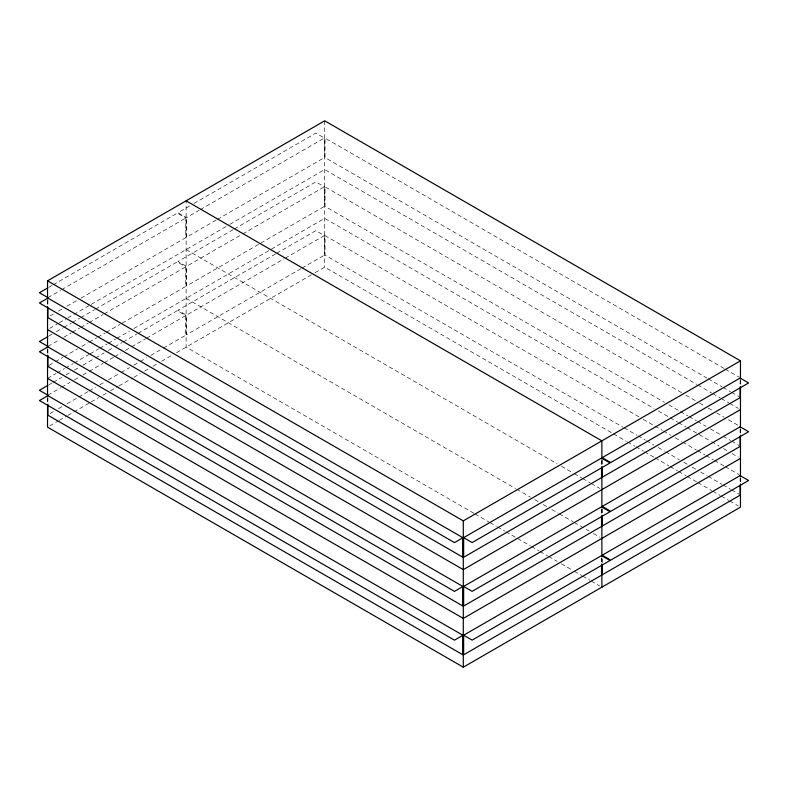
<?xml version="1.0" encoding="UTF-8"?>
<svg xmlns="http://www.w3.org/2000/svg" width="788" height="788" viewBox="0 0 788 788"><rect width="100%" height="100%" fill="white"/><g stroke="black" fill="none" stroke-linecap="round" stroke-linejoin="round"><path stroke-width="0.59" stroke-dasharray="3.94 2.96" d="M48.945 287.216L52.126 285.384M53.19 284.773L177.28 213.124L185.771 218.03L185.771 237.641L78.652 299.479M189.652 205.983L177.98 212.721L186.48 217.626L199.206 210.278M193.897 203.531L315.86 133.113L324.361 138.018L324.361 157.63L217.232 219.478M47.891 297.628L60.617 290.279M61.681 289.669L185.771 218.03M200.26 209.657L324.361 138.018M50.008 316.018L54.254 313.565M58.499 311.122L62.745 308.669M66.98 306.217L77.588 300.1M216.168 220.088L186.48 237.227L186.48 217.626M49.674 328.379L58.204 323.454M59.267 322.834L66.724 318.529M67.798 317.909L90.177 304.986M91.25 304.375L228.766 224.974M229.83 224.363L324.705 169.587L696.75 384.386M48.945 335.993L52.126 334.161M56.372 331.709L62.735 328.035M63.798 327.424L71.215 323.139M72.279 322.519L79.706 318.234M80.76 317.623L94.55 309.664M95.614 309.054L177.28 261.902L185.771 266.807L185.771 286.408L121.076 323.769M233.14 229.653L177.98 261.498L186.48 266.393L241.63 234.558M234.194 229.042L315.86 181.89L324.361 186.795L324.361 206.397L259.656 243.758M47.891 346.405L59.563 339.667M63.798 337.225L71.225 332.94M72.289 332.319L79.706 328.035M80.77 327.424L88.197 323.139M89.251 322.528L103.041 314.57M104.105 313.949L185.771 266.807M242.684 233.938L324.361 186.795M48.955 365.405L54.254 362.342M55.318 361.731L62.745 357.447M63.798 356.836L77.588 348.867M81.834 346.424L88.197 342.75M89.251 342.14L96.678 337.845M97.742 337.234L105.168 332.95M106.222 332.339L120.012 324.38M258.602 244.369L186.48 286.005L186.48 266.393M47.536 378.378L56.066 373.463M57.13 372.842L64.596 368.538M65.66 367.917L73.126 363.613M74.19 362.992L89.113 354.383M90.177 353.763L98.707 348.838M99.771 348.227L107.237 343.913M108.301 343.302L115.767 338.988M116.831 338.377L129.626 330.99M133.891 328.527L324.705 218.365L654.109 408.539M48.945 384.771L52.126 382.929M53.19 382.318L61.671 377.422M65.916 374.97L70.162 372.527M74.397 370.074L78.642 367.622M82.888 365.179L94.55 358.441M95.614 357.831L104.095 352.925M108.34 350.483L113.639 347.419M114.703 346.809L122.13 342.514M123.184 341.903L136.974 333.945M138.038 333.334L177.28 310.679L185.771 315.574L185.771 335.186L163.5 348.05M275.564 253.933L177.98 310.265L186.48 315.17L284.054 258.838M276.618 253.322L315.86 230.667L324.361 235.563L324.361 255.174L302.08 268.038M47.891 395.182L60.617 387.834M61.681 387.223L70.162 382.328M74.407 379.875L78.652 377.422M82.888 374.98L88.197 371.916M89.251 371.306L103.041 363.337M104.105 362.726L113.649 357.22M114.713 356.609L121.076 352.935M125.312 350.483L130.621 347.419M131.685 346.809L145.465 338.85M146.529 338.239L185.771 315.574M285.108 258.228L324.361 235.563M50.008 413.572L54.254 411.119M58.499 408.667L62.745 406.224M66.98 403.771L77.588 397.644M78.652 397.034L88.197 391.528M89.251 390.907L95.624 387.233M99.859 384.79L104.105 382.338M108.35 379.885L120.012 373.157M121.076 372.537L129.557 367.641M133.802 365.189L139.102 362.135M140.166 361.515L146.529 357.841M150.774 355.398L162.436 348.66M301.026 268.649L186.48 334.782L186.48 315.17M49.674 425.924L58.204 420.999M59.267 420.388L66.724 416.084M67.798 415.463L90.177 402.54M91.25 401.919L98.707 397.615M102.972 395.152L106.173 393.31M110.438 390.848L117.895 386.534M118.968 385.923L132.817 377.925M133.891 377.304L140.284 373.611M144.549 371.148L148.814 368.685M153.079 366.223L157.344 363.76M161.609 361.298L172.267 355.152M176.532 352.689L314.048 273.288M315.111 272.678L324.705 267.132L612.532 433.311M724.142 368.489L325.06 138.087L325.06 157.63L707.122 378.201M725.206 369.109L739.045 377.097M708.185 378.821L722.015 386.809M723.079 387.42L730.535 391.725M731.599 392.335L739.045 396.64M697.823 384.997L711.682 392.995M712.746 393.616L720.202 397.92M721.276 398.541L728.733 402.845M729.796 403.466L738.326 408.391M681.581 392.69L325.06 186.854L325.06 206.397L664.55 402.402M685.836 395.152L695.41 400.678M699.665 403.141L703.92 405.593M708.185 408.056L712.441 410.509M716.696 412.971L724.142 417.266M728.398 419.728L737.982 425.254M668.805 404.865L679.443 411.001M680.517 411.622L687.963 415.926M689.027 416.537L696.474 420.841M697.538 421.452L706.058 426.367M710.313 428.82L722.015 435.587M723.079 436.197L730.535 440.502M731.599 441.113L739.045 445.417M658.374 411.001L669.032 417.157M670.105 417.768L677.562 422.082M678.635 422.693L686.092 427.007M687.156 427.618L710.609 441.162M711.682 441.772L719.139 446.087M723.404 448.549L727.669 451.012M731.934 453.474L738.326 457.158M639.009 416.891L325.06 235.632L325.06 255.174L623.042 427.214M643.264 419.344L653.902 425.49M654.966 426.111L662.422 430.406M663.486 431.026L670.933 435.321M675.188 437.783L681.581 441.467M682.644 442.078L696.474 450.066M697.538 450.687L704.994 454.981M706.058 455.602L713.504 459.896M714.568 460.517L724.142 466.043M725.206 466.654L739.045 474.642M624.106 427.835L636.881 435.203M637.945 435.823L645.392 440.118M646.455 440.738L653.902 445.033M658.167 447.495L664.55 451.179M665.614 451.79L679.443 459.778M683.708 462.241L687.963 464.693M692.219 467.156L696.474 469.609M700.729 472.071L707.122 475.755M708.185 476.376L722.015 484.354M723.079 484.975L730.535 489.269M731.599 489.89L739.045 494.184M613.606 433.932L626.391 441.31M627.465 441.93L634.921 446.235M635.985 446.855L643.451 451.16M644.515 451.78L654.109 457.316M655.183 457.926L669.032 465.935M670.105 466.545L677.562 470.86M678.635 471.47L686.092 475.775M687.156 476.395L696.75 481.931M697.823 482.551L711.682 490.55M712.746 491.17L720.202 495.475M721.276 496.085L728.733 500.4M729.796 501.01L738.326 505.935M186.126 249.599L557.106 463.777M561.371 466.24L573.093 473.007M574.156 473.627L581.623 477.932M582.687 478.552L590.153 482.857M591.217 483.477L599.747 488.402M186.126 298.376L515.529 488.55M516.593 489.171L530.452 497.169M534.717 499.631L538.982 502.094M543.247 504.556L547.512 507.019M551.777 509.481L558.17 513.165M559.234 513.786L573.093 521.784M574.156 522.405L589.079 531.023M593.344 533.476L599.747 537.17M473.952 513.323L186.126 347.144L186.126 200.822M475.016 513.943L488.875 521.942M489.939 522.552L496.341 526.246M497.405 526.867L504.872 531.171M505.935 531.792L516.593 537.938M517.657 538.559L530.452 545.946M531.516 546.557L538.982 550.871M540.046 551.482L547.512 555.786M548.576 556.407L557.106 561.332M561.371 563.794L573.093 570.561M574.156 571.182L581.623 575.486M582.687 576.097L590.153 580.411M591.217 581.022L599.747 585.947M740.464 380.348L740.464 385.233M740.464 429.125L740.464 434.001M740.464 477.902L740.464 482.778M740.109 380.151L740.109 385.401M740.109 428.928L740.109 434.178M740.109 477.705L740.109 482.955M602.229 460.103L602.229 466.23M602.229 508.881L602.229 513.786M602.229 558.879L602.229 563.784M601.874 460.359L601.874 466.457M601.874 509.137L601.874 514.012M601.874 557.914L601.874 564.011M601.52 460.507L601.52 465.412M601.52 509.284L601.52 514.19M601.52 558.062L601.52 562.967M324.705 120.81L324.705 267.132M47.891 300.08L47.891 305.439M47.891 349.32L47.891 354.984M47.891 397.635L47.891 402.983M47.536 300.346L47.536 305.222M47.536 349.114L47.536 353.999M47.536 397.891L47.536 402.766"/><path stroke-width="1.18" d="M47.536 299.125L47.536 280.833L324.705 120.81L740.464 360.845L740.464 379.136M47.881 287.827L39.4 292.732L47.891 297.628M47.881 336.604L39.4 341.509L47.891 346.405M47.881 385.381L39.4 390.277L47.891 395.182M47.536 280.833L463.295 520.868L740.464 360.845M462.94 537.731L454.479 542.617L39.43 302.986L47.891 298.1L462.94 537.731L462.94 557.274L47.891 317.653L47.891 307.881M463.639 537.662L601.52 458.064L610.02 462.96L472.14 542.568L463.639 537.662L463.639 557.274L601.52 477.666L601.52 467.865M740.464 409.622L463.295 569.635L47.536 329.611M462.94 586.508L454.479 591.394L39.43 351.763L47.891 346.878L462.94 586.508L462.94 606.051L47.891 366.42L47.891 355.427M463.639 586.439L601.52 506.832L610.02 511.737L472.14 591.345L463.639 586.439L463.639 606.051L601.52 526.443L601.52 516.642M740.464 458.389L463.295 618.413L47.536 378.378M462.94 635.286L454.479 640.171L39.43 400.54L47.891 395.655L462.94 635.286L462.94 654.828L47.891 415.197L47.891 404.205M463.639 635.217L601.52 555.609L610.02 560.514L472.14 640.122L463.639 635.217L463.639 654.828L601.52 575.22L601.52 564.188M47.536 405.209L47.536 427.155L463.295 667.19L740.464 507.167L740.464 483.999M186.126 200.822L601.874 440.856L601.874 459.148M740.464 386.445L740.464 427.904M740.464 435.222L740.464 476.681M740.109 387.854L740.109 397.654L602.229 477.262L602.229 467.461M740.109 436.631L740.109 446.432L602.229 526.039L602.229 516.239M740.109 485.408L740.109 495.209L602.229 574.816L602.229 565.006M601.874 466.457L601.874 507.915M601.874 515.234L601.874 556.692M601.874 564.011L601.874 587.178M463.295 520.868L463.295 667.19M47.536 306.443L47.536 347.902M47.536 355.211L47.536 396.669M740.109 378.053L602.229 457.651L610.72 462.556L748.6 382.948L740.109 378.053M740.109 426.82L602.229 506.428L610.72 511.333L748.6 431.726L740.109 426.82M740.109 475.597L602.229 555.205L610.72 560.11L748.6 480.503L740.109 475.597"/></g></svg>
